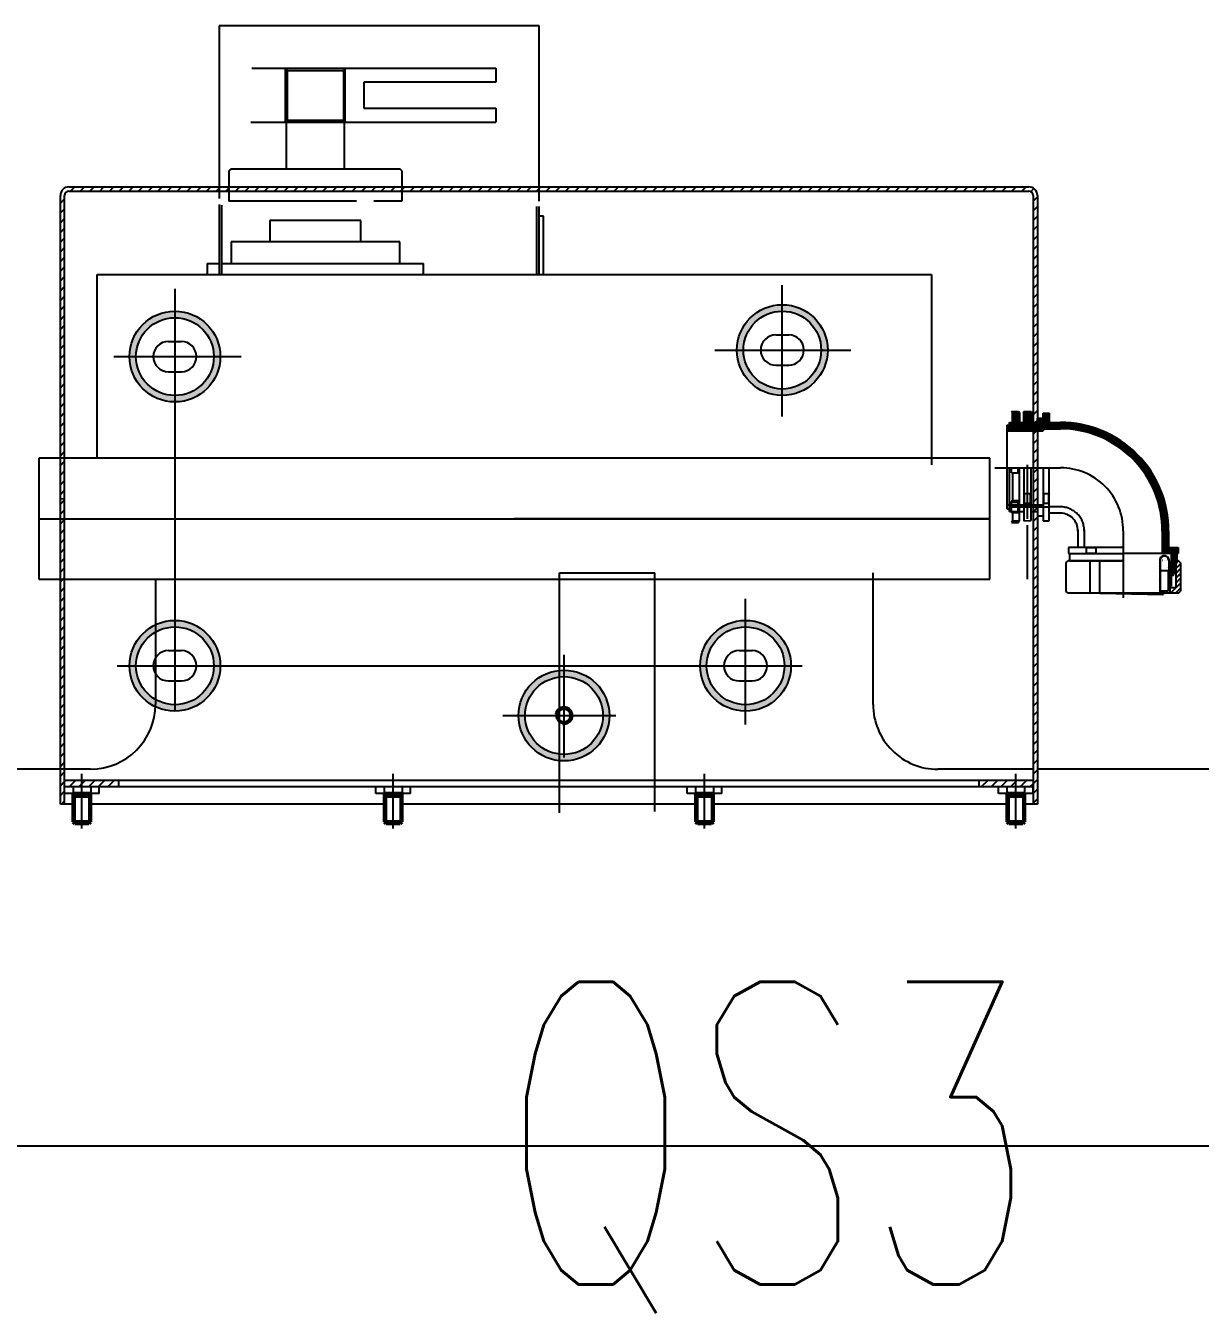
# Model space of a CAD drawing. Extents: x -61205 to 26665, y -81742 to 98141.
# Drawn here: x -37822 to -37279, y 13868 to 14463 of the extents above; entities that cross this region are included whole.
import ezdxf

# ---------------------------------------------------------------- set-up
doc = ezdxf.new("R2010")
doc.units = 0
doc.header["$LTSCALE"] = 1000
doc.header["$MEASUREMENT"] = 0
doc.linetypes.add('F', pattern=[0.75, 0.5, -0.25])
doc.linetypes.add('G', pattern=[2, 1.25, -0.25, 0.25, -0.25])
for name, color, linetype in [('01', 7, 'CONTINUOUS'), ('04', 2, 'F'), ('05', 4, 'G'), ('08', 1, 'CONTINUOUS'), ('09', 3, 'CONTINUOUS'), ('10', 7, 'CONTINUOUS'), ('11', 6, 'CONTINUOUS')]:
    doc.layers.add(name, color=color, linetype=linetype)
for name, color, linetype, lineweight in [('AM_0', 7, 'CONTINUOUS', 50), ('AM_0N', 7, 'CONTINUOUS', 50), ('AM_4', 3, 'CONTINUOUS', 25), ('AM_4N', 3, 'CONTINUOUS', 25), ('AM_INV', 253, 'CONTINUOUS', 0)]:
    doc.layers.add(name, color=color, linetype=linetype, lineweight=lineweight)
doc.styles.add('intecad', font='geditxt.shx', dxfattribs={"width": 0.667, "bigfont": 'hzfs_1.shx'})
pattern_1 = [(45, (-37420.5941, 14054.79515), (-0.4490128, 0.4490128), []), (135, (-37420.5941, 14054.79515), (-0.4490128, -0.4490128), [])]
pattern_2 = [(45, (23543.8277, 42270.6484), (-2.245064, 2.245064), [])]

# ---------------------------------------------------------------- blocks, each defined once
blk = doc.blocks.new('5435446')
at = {"layer": '08'}
h = blk.add_hatch(dxfattribs=at)
h.set_pattern_fill('ANSI31', color=256, style=0)
h.set_pattern_definition(pattern_2)
h.paths.add_polyline_path([(23617.42, 42304.45), (23617.42, 42301.45), (23634.42, 42301.45), (23634.42, 42304.45)])
h.paths.add_polyline_path([(23617.42, 42304.45), (23609.42, 42304.45), (23609.42, 42301.45), (23617.42, 42301.45)])
h = blk.add_hatch(dxfattribs=at)
h.set_pattern_fill('ANSI31', color=256, style=0)
h.set_pattern_definition(pattern_2)
h.paths.add_polyline_path([(24049.42, 42304.45), (24032.42, 42304.45), (24032.42, 42301.45), (24049.42, 42301.45)])
h.paths.add_polyline_path([(24057.42, 42304.45), (24049.42, 42304.45), (24049.42, 42301.45), (24057.42, 42301.45)])
at = {"layer": '10'}
h = blk.add_hatch(dxfattribs=at)
h.set_pattern_fill('ANSI31', color=256, style=0)
h.set_pattern_definition(pattern_2)
h.paths.add_polyline_path([(23609.42, 42574.95), (23607.42, 42574.95), (23607.42, 42567.11), (23609.42, 42567.11)])
h = blk.add_hatch(dxfattribs=at)
h.set_pattern_fill('ANSI31', color=256, style=0)
h.set_pattern_definition(pattern_2)
h.paths.add_polyline_path([(24059.42, 42574.95), (24057.42, 42574.95), (24057.42, 42293.45), (24059.42, 42293.45)])
h = blk.add_hatch(dxfattribs=at)
h.set_pattern_fill('ANSI31', color=256, style=0)
h.set_pattern_definition(pattern_2)
h.paths.add_polyline_path([(23609.42, 42434.68), (23607.42, 42434.68), (23607.42, 42293.45), (23609.42, 42293.45)])
h.paths.add_polyline_path([(23609.42, 42567.11), (23607.42, 42567.11), (23607.42, 42434.68), (23609.42, 42434.68)])
h = blk.add_hatch(color=256, dxfattribs=at)
h.paths.add_polyline_path([(23660.42, 42521.45), (23660.42, 42518.45, -0.414214), (23678.42, 42500.45), (23681.42, 42500.45, 0.414214)])
h.paths.add_polyline_path([(23660.42, 42518.45), (23660.42, 42521.45, 0.414214), (23639.42, 42500.45), (23642.42, 42500.45, -0.414214)])
h.paths.add_polyline_path([(23660.42, 42482.45), (23660.42, 42479.45, 0.414214), (23681.42, 42500.45), (23678.42, 42500.45, -0.414214)])
h.paths.add_polyline_path([(23660.42, 42479.45), (23660.42, 42482.45, -0.414214), (23642.42, 42500.45), (23639.42, 42500.45, 0.414214)])
h = blk.add_hatch(color=256, dxfattribs=at)
h.paths.add_polyline_path([(23941.42, 42524.45), (23941.42, 42521.45, -0.414214), (23959.42, 42503.45), (23962.42, 42503.45, 0.414214)])
h.paths.add_polyline_path([(23941.42, 42524.45, 0.414214), (23920.42, 42503.45), (23923.42, 42503.45, -0.414214), (23941.42, 42521.45)])
h.paths.add_polyline_path([(23962.42, 42503.45), (23959.42, 42503.45, -0.414214), (23941.42, 42485.45), (23941.42, 42482.45, 0.414214)])
h.paths.add_polyline_path([(23923.42, 42503.45), (23920.42, 42503.45, 0.414214), (23941.42, 42482.45), (23941.42, 42485.45, -0.414214)])
h = blk.add_hatch(color=256, dxfattribs=at)
h.paths.add_polyline_path([(23639.42, 42357.45), (23642.42, 42357.45, -0.414214), (23660.42, 42375.45), (23660.42, 42378.45, 0.414214)])
h.paths.add_polyline_path([(23639.42, 42357.45, 0.414214), (23660.42, 42336.45), (23660.42, 42339.45, -0.414214), (23642.42, 42357.45)])
h.paths.add_polyline_path([(23660.42, 42378.45), (23660.42, 42375.45, -0.414214), (23678.42, 42357.45), (23681.42, 42357.45, 0.414214)])
h.paths.add_polyline_path([(23660.42, 42339.45), (23660.42, 42336.45, 0.414214), (23681.42, 42357.45), (23678.42, 42357.45, -0.414214)])
h = blk.add_hatch(color=256, dxfattribs=at)
h.paths.add_polyline_path([(23903.42, 42357.45), (23906.42, 42357.45, -0.414214), (23924.42, 42375.45), (23924.42, 42378.45, 0.414214)])
h.paths.add_polyline_path([(23903.42, 42357.45, 0.414214), (23924.42, 42336.45), (23924.42, 42339.45, -0.414214), (23906.42, 42357.45)])
h.paths.add_polyline_path([(23924.42, 42378.45), (23924.42, 42375.45, -0.414214), (23942.42, 42357.45), (23945.42, 42357.45, 0.414214)])
h.paths.add_polyline_path([(23924.42, 42339.45), (23924.42, 42336.45, 0.414214), (23945.42, 42357.45), (23942.42, 42357.45, -0.414214)])
h = blk.add_hatch(color=256, dxfattribs=at)
h.paths.add_polyline_path([(23840.42, 42355.45), (23840.42, 42352.45, -0.414214), (23858.42, 42334.45), (23861.42, 42334.45, 0.414214)])
h.paths.add_polyline_path([(23840.42, 42355.45, 0.414214), (23819.42, 42334.45), (23822.42, 42334.45, -0.414214), (23840.42, 42352.45)])
h.paths.add_polyline_path([(23861.42, 42334.45), (23858.42, 42334.45, -0.414214), (23840.42, 42316.45), (23840.42, 42313.45, 0.414214)])
h.paths.add_polyline_path([(23822.42, 42334.45), (23819.42, 42334.45, 0.414214), (23840.42, 42313.45), (23840.42, 42316.45, -0.414214)])
at = {"layer": '01'}
for p, q in [((23607.42, 42293.45), (23607.42, 42574.95)), ((23609.42, 42293.45), (23609.42, 42574.95)), ((23611.42, 42578.95), (24055.42, 42578.95)), ((23611.42, 42576.95), (24055.42, 42576.95)), ((24057.42, 42574.95), (24057.42, 42293.45)), ((24059.42, 42574.95), (24059.42, 42293.45)), ((23938.42, 42510.45), (23944.42, 42510.45)), ((23657.42, 42507.45), (23663.42, 42507.45)), ((23938.42, 42496.45), (23944.42, 42496.45)), ((23657.42, 42493.45), (23663.42, 42493.45)), ((23657.42, 42364.45), (23663.42, 42364.45)), ((23921.42, 42364.45), (23927.42, 42364.45)), ((23657.42, 42350.45), (23663.42, 42350.45)), ((23921.42, 42350.45), (23927.42, 42350.45)), ((24057.42, 42304.45), (23609.42, 42304.45)), ((24057.42, 42301.45), (23609.42, 42301.45)), ((23613.29, 42301.45), (23613.29, 42298.45)), ((23621.54, 42301.45), (23621.54, 42298.45)), ((23625.42, 42298.45), (23625.42, 42301.45)), ((23634.42, 42301.45), (23634.42, 42304.45)), ((23753.42, 42298.45), (23753.42, 42301.45)), ((23757.29, 42301.45), (23757.29, 42298.45)), ((23765.54, 42301.45), (23765.54, 42298.45)), ((23769.42, 42298.45), (23769.42, 42301.45)), ((23897.42, 42298.45), (23897.42, 42301.45)), ((23901.29, 42301.45), (23901.29, 42298.45)), ((23909.54, 42301.45), (23909.54, 42298.45)), ((23913.42, 42298.45), (23913.42, 42301.45)), ((24032.42, 42304.45), (24032.42, 42301.45)), ((24041.42, 42298.45), (24041.42, 42301.45)), ((24045.29, 42301.45), (24045.29, 42298.45)), ((24053.54, 42301.45), (24053.54, 42298.45)), ((24057.42, 42298.45), (24057.42, 42301.45)), ((23613.42, 42293.45), (23607.42, 42293.45)), ((23625.42, 42298.45), (23609.42, 42298.45)), ((23757.42, 42293.45), (23621.42, 42293.45)), ((23769.42, 42298.45), (23753.42, 42298.45)), ((23901.42, 42293.45), (23765.42, 42293.45)), ((23913.42, 42298.45), (23897.42, 42298.45)), ((24045.42, 42293.45), (23909.42, 42293.45)), ((24057.42, 42298.45), (24041.42, 42298.45)), ((24059.42, 42293.45), (24053.42, 42293.45))]:
    blk.add_line(p, q, dxfattribs=at)
for centre, radius in [((23660.42, 42500.45), 21), ((23941.42, 42503.45), 21), ((23941.42, 42503.45), 18), ((23660.42, 42500.45), 18), ((23660.42, 42357.45), 21), ((23924.42, 42357.45), 21), ((23660.42, 42357.45), 18), ((23924.42, 42357.45), 18), ((23840.42, 42334.45), 21), ((23840.42, 42334.45), 18)]:
    blk.add_circle(centre, radius, dxfattribs=at)
for centre, radius, start, end in [((23611.42, 42574.95), 4, 90, 180), ((23611.42, 42574.95), 2, 90, 180), ((24055.42, 42574.95), 4, 0, 90), ((24055.42, 42574.95), 2, 0, 90)]:
    blk.add_arc(centre, radius, start, end, dxfattribs=at)
at = {"layer": '01', "linetype": 'ByBlock'}
for centre, start, end in [((23938.42, 42503.45), 90, 270), ((23944.42, 42503.45), 270, 90), ((23657.42, 42500.45), 90, 270), ((23663.42, 42500.45), 270, 90), ((23657.42, 42357.45), 90, 270), ((23663.42, 42357.45), 270, 90), ((23921.42, 42357.45), 90, 270), ((23927.42, 42357.45), 270, 90)]:
    blk.add_arc(centre, 7, start, end, dxfattribs=at)
at = {"layer": '05', "ltscale": 0.5}
for p, q in [((23660.42, 42531.71), (23660.42, 42336.87)), ((23941.42, 42472.74), (23941.42, 42533.43)), ((23924.42, 42330.31), (23924.42, 42388.36)), ((23840.42, 42362.45), (23840.42, 42314.98)), ((23633.64, 42357.45), (23950.54, 42357.45)), ((23812.12, 42334.45), (23864.34, 42334.45))]:
    blk.add_line(p, q, dxfattribs=at)
at = {"layer": '05'}
for p, q in [((23910.27, 42503.45), (23973.13, 42503.45)), ((23632.12, 42500.45), (23691.14, 42500.45))]:
    blk.add_line(p, q, dxfattribs=at)
at = {"layer": '05', "ltscale": 0.2}
for p, q in [((23617.42, 42282.18), (23617.42, 42307.54)), ((23761.42, 42282.18), (23761.42, 42307.54)), ((23905.42, 42282.18), (23905.42, 42307.54)), ((24049.42, 42282.18), (24049.42, 42307.54)), ((24049.42, 42282.18), (24049.42, 42307.54))]:
    blk.add_line(p, q, dxfattribs=at)
at = {"layer": '10'}
for p, q in [((23612.15, 42576.95), (23614.15, 42578.95)), ((23616.64, 42576.95), (23618.64, 42578.95)), ((23621.13, 42576.95), (23623.13, 42578.95)), ((23625.62, 42576.95), (23627.62, 42578.95)), ((23630.11, 42576.95), (23632.11, 42578.95)), ((23634.6, 42576.95), (23636.6, 42578.95)), ((23639.09, 42576.95), (23641.09, 42578.95)), ((23643.58, 42576.95), (23645.58, 42578.95)), ((23648.07, 42576.95), (23650.07, 42578.95)), ((23652.56, 42576.95), (23654.56, 42578.95)), ((23657.05, 42576.95), (23659.05, 42578.95)), ((23661.54, 42576.95), (23663.54, 42578.95)), ((23666.03, 42576.95), (23668.03, 42578.95)), ((23670.52, 42576.95), (23672.52, 42578.95)), ((23675.01, 42576.95), (23677.01, 42578.95)), ((23679.5, 42576.95), (23681.5, 42578.95)), ((23683.99, 42576.95), (23685.99, 42578.95)), ((23688.48, 42576.95), (23690.48, 42578.95)), ((23692.97, 42576.95), (23694.97, 42578.95)), ((23697.46, 42576.95), (23699.46, 42578.95)), ((23701.95, 42576.95), (23703.95, 42578.95)), ((23706.44, 42576.95), (23708.44, 42578.95)), ((23710.93, 42576.95), (23712.93, 42578.95)), ((23715.42, 42576.95), (23717.42, 42578.95)), ((23719.91, 42576.95), (23721.91, 42578.95)), ((23724.4, 42576.95), (23726.4, 42578.95)), ((23728.89, 42576.95), (23730.89, 42578.95)), ((23733.38, 42576.95), (23735.38, 42578.95)), ((23737.87, 42576.95), (23739.87, 42578.95)), ((23742.36, 42576.95), (23744.36, 42578.95)), ((23746.85, 42576.95), (23748.85, 42578.95)), ((23751.34, 42576.95), (23753.34, 42578.95)), ((23755.83, 42576.95), (23757.83, 42578.95)), ((23760.32, 42576.95), (23762.32, 42578.95)), ((23764.82, 42576.95), (23766.82, 42578.95)), ((23769.31, 42576.95), (23771.31, 42578.95)), ((23773.8, 42576.95), (23775.8, 42578.95)), ((23778.29, 42576.95), (23780.29, 42578.95)), ((23782.78, 42576.95), (23784.78, 42578.95)), ((23787.27, 42576.95), (23789.27, 42578.95)), ((23791.76, 42576.95), (23793.76, 42578.95)), ((23796.25, 42576.95), (23798.25, 42578.95)), ((23800.74, 42576.95), (23802.74, 42578.95)), ((23805.23, 42576.95), (23807.23, 42578.95)), ((23809.72, 42576.95), (23811.72, 42578.95)), ((23814.21, 42576.95), (23816.21, 42578.95)), ((23818.7, 42576.95), (23820.7, 42578.95)), ((23823.19, 42576.95), (23825.19, 42578.95)), ((23827.68, 42576.95), (23829.68, 42578.95)), ((23832.17, 42576.95), (23834.17, 42578.95)), ((23836.66, 42576.95), (23838.66, 42578.95)), ((23841.15, 42576.95), (23843.15, 42578.95)), ((23845.64, 42576.95), (23847.64, 42578.95)), ((23850.13, 42576.95), (23852.13, 42578.95)), ((23854.62, 42576.95), (23856.62, 42578.95)), ((23859.11, 42576.95), (23861.11, 42578.95)), ((23863.6, 42576.95), (23865.6, 42578.95)), ((23868.09, 42576.95), (23870.09, 42578.95)), ((23872.58, 42576.95), (23874.58, 42578.95)), ((23877.07, 42576.95), (23879.07, 42578.95)), ((23881.56, 42576.95), (23883.56, 42578.95)), ((23886.05, 42576.95), (23888.05, 42578.95)), ((23890.54, 42576.95), (23892.54, 42578.95)), ((23895.03, 42576.95), (23897.03, 42578.95)), ((23899.52, 42576.95), (23901.52, 42578.95)), ((23904.01, 42576.95), (23906.01, 42578.95)), ((23908.5, 42576.95), (23910.5, 42578.95)), ((23912.99, 42576.95), (23914.99, 42578.95)), ((23917.48, 42576.95), (23919.48, 42578.95)), ((23921.97, 42576.95), (23923.97, 42578.95)), ((23926.46, 42576.95), (23928.46, 42578.95)), ((23930.95, 42576.95), (23932.95, 42578.95)), ((23935.44, 42576.95), (23937.44, 42578.95)), ((23939.93, 42576.95), (23941.93, 42578.95)), ((23944.42, 42576.95), (23946.42, 42578.95)), ((23948.91, 42576.95), (23950.91, 42578.95)), ((23953.4, 42576.95), (23955.4, 42578.95)), ((23957.89, 42576.95), (23959.89, 42578.95)), ((23962.38, 42576.95), (23964.38, 42578.95)), ((23966.87, 42576.95), (23968.87, 42578.95)), ((23971.36, 42576.95), (23973.36, 42578.95)), ((23975.85, 42576.95), (23977.85, 42578.95)), ((23980.34, 42576.95), (23982.34, 42578.95)), ((23984.83, 42576.95), (23986.83, 42578.95)), ((23989.32, 42576.95), (23991.32, 42578.95)), ((23993.81, 42576.95), (23995.81, 42578.95)), ((23998.3, 42576.95), (24000.3, 42578.95)), ((24002.79, 42576.95), (24004.79, 42578.95)), ((24007.28, 42576.95), (24009.28, 42578.95)), ((24011.77, 42576.95), (24013.77, 42578.95)), ((24016.26, 42576.95), (24018.26, 42578.95)), ((24020.75, 42576.95), (24022.75, 42578.95)), ((24025.24, 42576.95), (24027.24, 42578.95)), ((24029.73, 42576.95), (24031.73, 42578.95)), ((24034.22, 42576.95), (24036.22, 42578.95)), ((24038.71, 42576.95), (24040.71, 42578.95)), ((24043.2, 42576.95), (24045.2, 42578.95)), ((24047.69, 42576.95), (24049.69, 42578.95)), ((24052.18, 42576.95), (24054.18, 42578.95)), ((24056.41, 42576.68), (24057.85, 42578.12))]:
    blk.add_line(p, q, dxfattribs=at)
at = {"layer": '11', "color": 3, "lineweight": 0}
for p, q in [((23607.42, 42567.11), (23607.42, 42434.68)), ((23609.42, 42434.68), (23609.42, 42567.11)), ((23607.42, 42434.68), (23607.42, 42296.13)), ((23607.42, 42296.13), (23607.42, 42293.45)), ((23607.42, 42293.45), (23609.42, 42293.45))]:
    blk.add_line(p, q, dxfattribs=at)
at = {"layer": '11', "color": 6, "lineweight": 0}
for p, q in [((23607.42, 42434.68), (23609.42, 42434.68)), ((23609.42, 42434.68), (23607.42, 42434.68))]:
    blk.add_line(p, q, dxfattribs=at)
at = {"layer": 'AM_0'}
blk.add_circle((23840.42, 42334.45), 3.32, dxfattribs=at)
at = {"layer": 'AM_0N'}
for p, q in [((23613.42, 42298.45), (23621.42, 42298.45)), ((23613.42, 42297.2), (23613.42, 42298.45)), ((23621.42, 42297.2), (23613.42, 42297.2)), ((23613.42, 42297.2), (23613.42, 42285.22)), ((23621.42, 42297.2), (23621.42, 42298.45)), ((23621.42, 42297.2), (23621.42, 42285.22)), ((23757.42, 42297.2), (23757.42, 42298.45)), ((23757.42, 42298.45), (23765.42, 42298.45)), ((23757.42, 42297.2), (23757.42, 42285.22)), ((23765.42, 42297.2), (23757.42, 42297.2)), ((23765.42, 42297.2), (23765.42, 42298.45)), ((23765.42, 42297.2), (23765.42, 42285.22)), ((23901.42, 42298.45), (23909.42, 42298.45)), ((23901.42, 42297.2), (23901.42, 42298.45)), ((23909.42, 42297.2), (23901.42, 42297.2)), ((23901.42, 42297.2), (23901.42, 42285.22)), ((23909.42, 42297.2), (23909.42, 42298.45)), ((23909.42, 42297.2), (23909.42, 42285.22)), ((24045.42, 42297.2), (24045.42, 42298.45)), ((24045.42, 42298.45), (24053.42, 42298.45)), ((24045.42, 42297.2), (24045.42, 42285.22)), ((24053.42, 42297.2), (24045.42, 42297.2)), ((24053.42, 42297.2), (24053.42, 42298.45)), ((24053.42, 42297.2), (24053.42, 42285.22)), ((23621.42, 42285.22), (23613.42, 42285.22)), ((23613.42, 42285.22), (23614.18, 42284.45)), ((23620.65, 42284.45), (23614.18, 42284.45)), ((23620.65, 42284.45), (23621.42, 42285.22)), ((23765.42, 42285.22), (23757.42, 42285.22)), ((23757.42, 42285.22), (23758.18, 42284.45)), ((23764.65, 42284.45), (23758.18, 42284.45)), ((23764.65, 42284.45), (23765.42, 42285.22)), ((23901.42, 42285.22), (23902.18, 42284.45)), ((23909.42, 42285.22), (23901.42, 42285.22)), ((23908.65, 42284.45), (23902.18, 42284.45)), ((23908.65, 42284.45), (23909.42, 42285.22)), ((24053.42, 42285.22), (24045.42, 42285.22)), ((24045.42, 42285.22), (24046.18, 42284.45)), ((24052.65, 42284.45), (24046.18, 42284.45)), ((24052.65, 42284.45), (24053.42, 42285.22))]:
    blk.add_line(p, q, dxfattribs=at)
at = {"layer": 'AM_4'}
blk.add_arc((23840.42, 42334.45), 4, 260, 170, dxfattribs=at)
at = {"layer": 'AM_4N'}
for p, q in [((23614.18, 42297.2), (23613.42, 42298.45)), ((23614.18, 42297.2), (23614.18, 42284.45)), ((23620.65, 42297.2), (23621.42, 42298.45)), ((23620.65, 42297.2), (23620.65, 42284.45)), ((23758.18, 42297.2), (23757.42, 42298.45)), ((23758.18, 42297.2), (23758.18, 42284.45)), ((23764.65, 42297.2), (23765.42, 42298.45)), ((23764.65, 42297.2), (23764.65, 42284.45)), ((23902.18, 42297.2), (23901.42, 42298.45)), ((23902.18, 42297.2), (23902.18, 42284.45)), ((23908.65, 42297.2), (23909.42, 42298.45)), ((23908.65, 42297.2), (23908.65, 42284.45)), ((24046.18, 42297.2), (24045.42, 42298.45)), ((24046.18, 42297.2), (24046.18, 42284.45)), ((24052.65, 42297.2), (24053.42, 42298.45)), ((24052.65, 42297.2), (24052.65, 42284.45))]:
    blk.add_line(p, q, dxfattribs=at)
at = {"layer": 'AM_INV', "ltscale": 0.5}
for p, q in [((23840.42, 42337.78), (23840.42, 42331.13)), ((23837.09, 42334.45), (23843.74, 42334.45))]:
    blk.add_line(p, q, dxfattribs=at)

msp = doc.modelspace()

# ---------------------------------------------------------------- hatches: boundary and pattern name
at = {"layer": '08'}
h = msp.add_hatch(dxfattribs=at)
h.set_pattern_fill('ANSI31', color=256, scale=0.2, style=0)
h.set_pattern_definition([(45, (-37425.8735, 14054.79515), (-0.4490128, 0.4490128), [])])
h.paths.add_polyline_path([(-37365.801, 14279.674), (-37362.46, 14279.674), (-37362.46, 14283.902), (-37362.984, 14284.71), (-37366.22, 14284.71), (-37365.801, 14284.154)])
h = msp.add_hatch(dxfattribs=at)
h.set_pattern_fill('ANSI37', color=256, scale=0.2, style=0)
h.set_pattern_definition(pattern_1)
h.paths.add_polyline_path([(-37367.355, 14276.724), (-37367.355, 14278.427), (-37368.355, 14278.427), (-37368.355, 14275.724), (-37351.555, 14275.724), (-37351.555, 14276.724)])
h = msp.add_hatch(dxfattribs=at)
h.set_pattern_fill('ANSI31', color=256, scale=0.2, angle=90, style=0)
h.set_pattern_definition([(135, (-37420.5941, 14054.79515), (-0.4490128, -0.4490128), [])])
h.paths.add_polyline_path([(-37343.517, 14279.674), (-37348.767, 14279.674), (-37348.767, 14283.994), (-37351.555, 14283.994), (-37351.555, 14279.674), (-37367.355, 14279.674), (-37367.355, 14276.724), (-37348.767, 14276.724), (-37343.517, 14276.724, -0.4162667), (-37296.468, 14229.345), (-37296.468, 14219.039), (-37292.311, 14219.039), (-37292.311, 14209.972), (-37290.727, 14209.972), (-37290.727, 14219.039), (-37289.155, 14219.039), (-37289.155, 14221.827), (-37293.518, 14221.827), (-37293.518, 14229.334, 0.4162052)])
h.paths.add_polyline_path([(-37290.227, 14219.039), (-37290.727, 14219.039), (-37290.727, 14209.972), (-37290.227, 14209.972)], flags=16)
h = msp.add_hatch(dxfattribs=at)
h.set_pattern_fill('ANSI37', color=256, scale=0.2, style=0)
h.set_pattern_definition(pattern_1)
h.paths.add_polyline_path([(-37354.255, 14281.674), (-37354.255, 14279.674), (-37351.555, 14279.674), (-37351.555, 14281.674)])
h = msp.add_hatch(dxfattribs=at)
h.set_pattern_fill('ANSI31', color=256, scale=0.2, style=0)
h.set_pattern_definition([(45, (-37420.5941, 14054.79515), (-0.4490128, 0.4490128), [])])
edge = h.paths.add_edge_path()
edge.add_line((-37293.472, 14215.71), (-37293.471, 14212.864))
edge.add_spline(control_points=[(-37293.471, 14212.864), (-37293.46, 14212.62), (-37293.449, 14212.375), (-37293.434, 14212.133)], knot_values=[0, 0, 0, 0, 0.5907489, 0.5907489, 0.5907489, 0.5907489], degree=3, periodic=0)
edge.add_spline(control_points=[(-37293.434, 14212.133), (-37293.434, 14212.125), (-37293.433, 14212.117), (-37293.419, 14211.893), (-37293.402, 14211.68), (-37293.378, 14211.471)], knot_values=[0.5907489, 0.5907489, 0.5907489, 0.5907489, 0.6096369, 0.6096369, 1.1385707, 1.1385707, 1.1385707, 1.1385707], degree=3, periodic=0)
edge.add_spline(control_points=[(-37293.378, 14211.471), (-37293.363, 14211.338), (-37293.345, 14211.207), (-37293.324, 14211.079)], knot_values=[1.1385707, 1.1385707, 1.1385707, 1.1385707, 1.4769866, 1.4769866, 1.4769866, 1.4769866], degree=3, periodic=0)
edge.add_spline(control_points=[(-37293.324, 14211.079), (-37293.305, 14210.968), (-37293.284, 14210.858), (-37293.259, 14210.752)], knot_values=[1.4769866, 1.4769866, 1.4769866, 1.4769866, 1.7724585, 1.7724585, 1.7724585, 1.7724585], degree=3, periodic=0)
edge.add_spline(control_points=[(-37293.259, 14210.752), (-37293.254, 14210.731), (-37293.25, 14210.711), (-37293.23, 14210.633), (-37293.215, 14210.576), (-37293.199, 14210.52)], knot_values=[1.7724585, 1.7724585, 1.7724585, 1.7724585, 1.8289107, 1.8289107, 1.9903684, 1.9903684, 1.9903684, 1.9903684], degree=3, periodic=0)
edge.add_spline(control_points=[(-37293.199, 14210.52), (-37293.183, 14210.466), (-37293.166, 14210.412), (-37293.148, 14210.359)], knot_values=[1.9903684, 1.9903684, 1.9903684, 1.9903684, 2.1479102, 2.1479102, 2.1479102, 2.1479102], degree=3, periodic=0)
edge.add_spline(control_points=[(-37293.148, 14210.359), (-37293.123, 14210.289), (-37293.097, 14210.221), (-37293.068, 14210.154)], knot_values=[2.1479102, 2.1479102, 2.1479102, 2.1479102, 2.3574921, 2.3574921, 2.3574921, 2.3574921], degree=3, periodic=0)
edge.add_spline(control_points=[(-37293.068, 14210.154), (-37293.056, 14210.126), (-37293.043, 14210.098), (-37293.03, 14210.07)], knot_values=[2.3574921, 2.3574921, 2.3574921, 2.3574921, 2.4470615, 2.4470615, 2.4470615, 2.4470615], degree=3, periodic=0)
edge.add_line((-37293.03, 14210.07), (-37292.902, 14209.837))
edge.add_spline(control_points=[(-37292.902, 14209.837), (-37292.892, 14209.821), (-37292.882, 14209.805), (-37292.871, 14209.79)], knot_values=[2.7092323, 2.7092323, 2.7092323, 2.7092323, 2.7649136, 2.7649136, 2.7649136, 2.7649136], degree=3, periodic=0)
edge.add_spline(control_points=[(-37292.871, 14209.79), (-37292.845, 14209.75), (-37292.817, 14209.712), (-37292.787, 14209.674)], knot_values=[2.7649136, 2.7649136, 2.7649136, 2.7649136, 2.9077009, 2.9077009, 2.9077009, 2.9077009], degree=3, periodic=0)
edge.add_spline(control_points=[(-37292.787, 14209.674), (-37292.763, 14209.645), (-37292.739, 14209.616), (-37292.713, 14209.587)], knot_values=[2.9077009, 2.9077009, 2.9077009, 2.9077009, 3.0221299, 3.0221299, 3.0221299, 3.0221299], degree=3, periodic=0)
edge.add_spline(control_points=[(-37292.713, 14209.587), (-37292.681, 14209.552), (-37292.647, 14209.518), (-37292.612, 14209.485)], knot_values=[3.0221299, 3.0221299, 3.0221299, 3.0221299, 3.1662411, 3.1662411, 3.1662411, 3.1662411], degree=3, periodic=0)
edge.add_spline(control_points=[(-37292.612, 14209.485), (-37292.594, 14209.469), (-37292.576, 14209.452), (-37292.547, 14209.428), (-37292.536, 14209.419), (-37292.526, 14209.411)], knot_values=[3.1662411, 3.1662411, 3.1662411, 3.1662411, 3.2399869, 3.2399869, 3.2796007, 3.2796007, 3.2796007, 3.2796007], degree=3, periodic=0)
edge.add_spline(control_points=[(-37292.526, 14209.411), (-37292.494, 14209.386), (-37292.461, 14209.362), (-37292.427, 14209.339)], knot_values=[3.2796007, 3.2796007, 3.2796007, 3.2796007, 3.4011253, 3.4011253, 3.4011253, 3.4011253], degree=3, periodic=0)
edge.add_spline(control_points=[(-37292.427, 14209.339), (-37292.389, 14209.313), (-37292.349, 14209.289), (-37292.308, 14209.266)], knot_values=[3.4011253, 3.4011253, 3.4011253, 3.4011253, 3.5372689, 3.5372689, 3.5372689, 3.5372689], degree=3, periodic=0)
edge.add_spline(control_points=[(-37292.308, 14209.266), (-37292.273, 14209.247), (-37292.238, 14209.229), (-37292.202, 14209.213)], knot_values=[3.5372689, 3.5372689, 3.5372689, 3.5372689, 3.651783, 3.651783, 3.651783, 3.651783], degree=3, periodic=0)
edge.add_spline(control_points=[(-37292.202, 14209.213), (-37292.182, 14209.204), (-37292.163, 14209.195), (-37292.116, 14209.176), (-37292.09, 14209.166), (-37292.063, 14209.157)], knot_values=[3.651783, 3.651783, 3.651783, 3.651783, 3.7128086, 3.7128086, 3.7937033, 3.7937033, 3.7937033, 3.7937033], degree=3, periodic=0)
edge.add_spline(control_points=[(-37292.063, 14209.157), (-37292.025, 14209.144), (-37291.987, 14209.131), (-37291.948, 14209.12)], knot_values=[3.7937033, 3.7937033, 3.7937033, 3.7937033, 3.9073759, 3.9073759, 3.9073759, 3.9073759], degree=3, periodic=0)
edge.add_spline(control_points=[(-37291.948, 14209.12), (-37291.886, 14209.102), (-37291.822, 14209.086), (-37291.757, 14209.072)], knot_values=[3.9073759, 3.9073759, 3.9073759, 3.9073759, 4.0930175, 4.0930175, 4.0930175, 4.0930175], degree=3, periodic=0)
edge.add_spline(control_points=[(-37291.757, 14209.072), (-37291.725, 14209.065), (-37291.693, 14209.058), (-37291.622, 14209.044), (-37291.584, 14209.037), (-37291.545, 14209.031)], knot_values=[4.0930175, 4.0930175, 4.0930175, 4.0930175, 4.1856304, 4.1856304, 4.295671, 4.295671, 4.295671, 4.295671], degree=3, periodic=0)
edge.add_spline(control_points=[(-37291.545, 14209.031), (-37291.454, 14209.015), (-37291.364, 14209.001), (-37291.274, 14208.987)], knot_values=[4.295671, 4.295671, 4.295671, 4.295671, 4.5542796, 4.5542796, 4.5542796, 4.5542796], degree=3, periodic=0)
edge.add_line((-37291.274, 14208.987), (-37291.244, 14209.185))
edge.add_spline(control_points=[(-37291.244, 14209.185), (-37291.545, 14209.231), (-37293.118, 14209.471), (-37293.203, 14211.352), (-37293.271, 14212.873)], knot_values=[0, 0, 0, 0, 0.8707639, 4.5542796, 4.5542796, 4.5542796, 4.5542796], degree=3, periodic=0)
edge.add_line((-37293.271, 14212.873), (-37293.271, 14215.71))
edge.add_arc((-37295.459, 14215.853), 2.192, 356.262943, 533.814827)
edge.add_line((-37297.638, 14216.089), (-37297.443, 14216.025))
edge.add_arc((-37295.459, 14215.853), 1.992, -4.112903, 175.050856, ccw=False)
h = msp.add_hatch(dxfattribs=at)
h.set_pattern_fill('ANSI31', color=256, scale=0.5, style=0)
h.set_pattern_definition([(45, (-37420.5941, 14054.7951), (-1.122532, 1.122532), [])])
h.paths.add_polyline_path([(-37288.018, 14214.71), (-37289.018, 14215.71), (-37290.227, 14215.71), (-37290.227, 14203.101), (-37292.949, 14203.101), (-37292.949, 14200.71), (-37289.018, 14200.71), (-37288.018, 14201.71)])
h = msp.add_hatch(dxfattribs=at)
h.set_pattern_fill('ANSI37', color=256, scale=0.2, angle=90, style=0)
h.set_pattern_definition([(135, (-37420.5941, 14054.79515), (-0.4490128, -0.4490128), []), (225, (-37420.5941, 14054.79515), (0.4490128, -0.4490128), [])])
edge = h.paths.add_edge_path()
edge.add_line((-37292.317, 14209.241), (-37292.575, 14209.241))
edge.add_line((-37292.575, 14209.241), (-37292.902, 14209.837))
edge.add_spline(control_points=[(-37292.902, 14209.837), (-37292.919, 14209.863), (-37292.935, 14209.89), (-37292.979, 14209.967), (-37293.005, 14210.018), (-37293.03, 14210.07)], knot_values=[2.4470615, 2.4470615, 2.4470615, 2.4470615, 2.5405433, 2.5405433, 2.7092323, 2.7092323, 2.7092323, 2.7092323], degree=3, periodic=0)
edge.add_spline(control_points=[(-37293.471, 14212.864), (-37293.46, 14212.612), (-37293.449, 14212.359), (-37293.401, 14211.611), (-37293.352, 14211.126), (-37293.19, 14210.47), (-37293.121, 14210.261), (-37293.03, 14210.07)], knot_values=[0, 0, 0, 0, 0.6096369, 0.6096369, 1.8289107, 1.8289107, 2.4470615, 2.4470615, 2.4470615, 2.4470615], degree=3, periodic=0)
edge.add_line((-37293.03, 14210.07), (-37293.677, 14211.248))
edge.add_line((-37293.677, 14211.248), (-37293.677, 14201.863))
edge.add_line((-37293.677, 14201.863), (-37292.575, 14203.87))
edge.add_line((-37292.575, 14203.87), (-37292.317, 14203.87))
edge.add_line((-37292.317, 14203.87), (-37292.317, 14209.241))

# ---------------------------------------------------------------- linework, layer by layer
at = {"layer": '01'}
for p, q in [((-37584.755, 14463.121), (-37732.755, 14463.121)), ((-37732.755, 14463.121), (-37732.755, 14383.164)), ((-37584.755, 14381.988), (-37584.755, 14463.121)), ((-37717.723, 14443.488), (-37604.797, 14443.488)), ((-37701.269, 14442.488), (-37702.269, 14443.488)), ((-37702.033, 14418.488), (-37702.033, 14443.488)), ((-37701.269, 14442.488), (-37675.241, 14442.488)), ((-37701.269, 14442.488), (-37701.269, 14418.488)), ((-37675.241, 14442.488), (-37674.241, 14443.488)), ((-37675.241, 14442.488), (-37675.241, 14418.488)), ((-37674.482, 14418.488), (-37674.482, 14443.488)), ((-37604.797, 14443.488), (-37604.797, 14436.988)), ((-37665.797, 14436.988), (-37665.797, 14424.988)), ((-37604.797, 14436.988), (-37665.797, 14436.988)), ((-37665.797, 14424.988), (-37604.797, 14424.988)), ((-37604.797, 14424.988), (-37604.797, 14418.488)), ((-37718.161, 14418.488), (-37604.797, 14418.488)), ((-37701.269, 14419.488), (-37702.269, 14418.488)), ((-37701.755, 14418.488), (-37701.755, 14396.988)), ((-37701.269, 14419.488), (-37675.241, 14419.488)), ((-37675.241, 14419.488), (-37674.241, 14418.488)), ((-37674.755, 14396.988), (-37674.755, 14418.488)), ((-37727.255, 14396.988), (-37728.255, 14395.988)), ((-37728.255, 14395.988), (-37728.255, 14381.988)), ((-37727.255, 14396.988), (-37707.755, 14396.988)), ((-37707.755, 14396.988), (-37701.755, 14396.988)), ((-37701.755, 14396.988), (-37674.755, 14396.988)), ((-37674.755, 14396.988), (-37669.255, 14396.988)), ((-37669.255, 14396.988), (-37649.255, 14396.988)), ((-37648.255, 14395.988), (-37649.255, 14396.988)), ((-37648.255, 14395.988), (-37648.255, 14381.988)), ((-37732.755, 14380.458), (-37732.755, 14348.121)), ((-37731.755, 14380.204), (-37731.755, 14348.121)), ((-37669.255, 14381.988), (-37728.255, 14381.988)), ((-37648.255, 14381.988), (-37661.255, 14381.988)), ((-37585.755, 14348.121), (-37585.755, 14379.59)), ((-37584.755, 14348.121), (-37584.755, 14379.456)), ((-37582.755, 14375.121), (-37584.755, 14375.121)), ((-37582.755, 14348.121), (-37582.755, 14375.121)), ((-37667.255, 14373.121), (-37709.255, 14373.121)), ((-37709.255, 14373.121), (-37709.255, 14363.121)), ((-37667.255, 14363.121), (-37667.255, 14373.121)), ((-37649.255, 14363.121), (-37727.255, 14363.121)), ((-37727.255, 14363.121), (-37727.255, 14353.121)), ((-37649.255, 14353.121), (-37649.255, 14363.121)), ((-37738.255, 14353.121), (-37738.255, 14348.121)), ((-37738.255, 14353.121), (-37732.755, 14353.121)), ((-37731.755, 14353.121), (-37638.255, 14353.121)), ((-37638.255, 14348.121), (-37638.255, 14353.121)), ((-37789.255, 14263.121), (-37789.255, 14348.121)), ((-37789.255, 14348.121), (-37403.255, 14348.121)), ((-37403.255, 14348.121), (-37403.255, 14260.121)), ((-37368.355, 14278.427), (-37368.355, 14239.722)), ((-37368.355, 14278.427), (-37367.355, 14278.427)), ((-37367.355, 14279.474), (-37367.155, 14279.674)), ((-37367.355, 14279.474), (-37367.355, 14276.724)), ((-37367.355, 14279.174), (-37351.555, 14279.174)), ((-37367.155, 14279.674), (-37351.555, 14279.674)), ((-37368.355, 14275.724), (-37351.555, 14275.724)), ((-37367.355, 14276.724), (-37348.767, 14276.724)), ((-37351.555, 14276.724), (-37351.555, 14275.724)), ((-37376.255, 14263.121), (-37816.255, 14263.121)), ((-37816.255, 14263.121), (-37816.255, 14235.121)), ((-37376.255, 14207.121), (-37376.255, 14263.121)), ((-37367.355, 14258.674), (-37367.355, 14238.674)), ((-37367.155, 14238.474), (-37367.155, 14258.674)), ((-37366.22, 14258.674), (-37362.46, 14258.674)), ((-37366.22, 14256.386), (-37366.22, 14258.674)), ((-37366.22, 14256.386), (-37362.46, 14256.386)), ((-37363.175, 14256.386), (-37363.175, 14258.674)), ((-37362.46, 14234.246), (-37362.46, 14258.674)), ((-37357.18, 14234.246), (-37357.18, 14258.674)), ((-37366.22, 14242.861), (-37365.801, 14243.487)), ((-37366.22, 14242.861), (-37363.175, 14242.861)), ((-37366.22, 14238.035), (-37366.22, 14242.861)), ((-37365.801, 14243.487), (-37362.46, 14243.487)), ((-37363.175, 14242.861), (-37362.46, 14243.487)), ((-37363.175, 14238.035), (-37363.175, 14242.861)), ((-37368.355, 14239.722), (-37367.355, 14239.722)), ((-37367.155, 14238.474), (-37367.355, 14238.674)), ((-37367.155, 14238.474), (-37360.94, 14238.474)), ((-37366.22, 14238.035), (-37362.46, 14238.035)), ((-37357.18, 14238.474), (-37354.255, 14238.474)), ((-37357.18, 14238.474), (-37354.255, 14238.474)), ((-37343.517, 14237.674), (-37348.767, 14237.674)), ((-37816.255, 14235.121), (-37376.255, 14235.121)), ((-37816.255, 14235.121), (-37816.255, 14207.121)), ((-37376.255, 14235.121), (-37596.255, 14235.121)), ((-37365.801, 14234.23), (-37362.46, 14234.246)), ((-37360.522, 14234.23), (-37357.18, 14234.246)), ((-37335.522, 14229.937), (-37335.522, 14221.827)), ((-37296.468, 14229.334), (-37296.468, 14219.039)), ((-37293.518, 14229.334), (-37293.518, 14221.827)), ((-37816.255, 14207.121), (-37376.255, 14207.121)), ((-37762.255, 14207.121), (-37762.255, 14149.321)), ((-37575.255, 14210.121), (-37531.255, 14210.121)), ((-37430.255, 14194.121), (-37430.255, 14210.121)), ((-37430.255, 14149.255), (-37430.255, 14194.121)), ((-37192.255, 14119.316), (-37354.255, 14119.316))]:
    msp.add_line(p, q, dxfattribs=at)
at = {"layer": '01', "ltscale": 20}
for p, q in [((-37575.255, 14099.113), (-37575.255, 14210.121)), ((-37531.255, 14099.731), (-37531.255, 14210.121)), ((-37792.255, 14119.321), (-37860.255, 14119.321)), ((-37356.255, 14119.274), (-37400.242, 14119.255))]:
    msp.add_line(p, q, dxfattribs=at)
at = {"layer": '01'}
for radius, start in [(50, 359.61067), (47.05, 359.61067), (8, 358.115629)]:
    msp.add_arc((-37343.517, 14229.674), radius, start, 90, dxfattribs=at)
at = {"layer": '01', "ltscale": 20}
for centre, start, end in [((-37792.255, 14149.321), 270, 0), ((-37400.255, 14149.255), 180, 270.025372)]:
    msp.add_arc(centre, 30, start, end, dxfattribs=at)
at = {"layer": '04', "color": 5, "ltscale": 20}
for p, q in [((-37358.755, 14235.121), (-37358.755, 14260.121)), ((-37358.755, 14207.121), (-37358.755, 14232.121))]:
    msp.add_line(p, q, dxfattribs=at)
at = {"layer": '04'}
for p, q in [((-37368.355, 14241.624), (-37351.555, 14241.624)), ((-37367.355, 14240.624), (-37348.767, 14240.624)), ((-37343.517, 14240.624), (-37348.767, 14240.624)), ((-37332.572, 14229.937), (-37332.572, 14221.827))]:
    msp.add_line(p, q, dxfattribs=at)
msp.add_arc((-37343.517, 14229.674), 10.95, 358.115629, 90, dxfattribs=at)
at = {"layer": '05'}
for p, q in [((-37373.895, 14258.674), (-37343.517, 14258.674)), ((-37314.518, 14229.474), (-37314.518, 14198.561)), ((-39831.255, 13945.121), (-35351.633, 13945.121))]:
    msp.add_line(p, q, dxfattribs=at)
msp.add_arc((-37343.517, 14229.674), 29, 359.61067, 90, dxfattribs=at)
at = {"layer": '08'}
for p, q in [((-37360.522, 14281.901), (-37357.712, 14284.71)), ((-37360.522, 14282.799), (-37358.61, 14284.71)), ((-37360.522, 14283.697), (-37359.508, 14284.71)), ((-37360.522, 14281.002), (-37357.18, 14284.344)), ((-37360.522, 14280.104), (-37357.18, 14283.446)), ((-37360.054, 14279.674), (-37357.18, 14282.548)), ((-37359.156, 14279.674), (-37357.18, 14281.65)), ((-37358.258, 14279.674), (-37357.18, 14280.752)), ((-37357.36, 14279.674), (-37357.18, 14279.854)), ((-37290.727, 14219.039), (-37290.727, 14209.972)), ((-37297.647, 14213.664), (-37297.446, 14213.864)), ((-37297.647, 14212.765), (-37297.446, 14212.966)), ((-37297.646, 14215.46), (-37297.445, 14215.661)), ((-37297.646, 14214.562), (-37297.446, 14214.763)), ((-37297.648, 14210.071), (-37297.447, 14210.271)), ((-37297.648, 14209.172), (-37297.448, 14209.372)), ((-37297.648, 14208.274), (-37297.448, 14208.474)), ((-37297.648, 14207.376), (-37297.448, 14207.576)), ((-37297.647, 14211.867), (-37297.447, 14212.067)), ((-37297.647, 14210.969), (-37297.447, 14211.169)), ((-37292.311, 14209.972), (-37290.227, 14209.972)), ((-37297.65, 14202.884), (-37297.45, 14203.084)), ((-37297.65, 14201.986), (-37297.45, 14202.186)), ((-37297.649, 14206.478), (-37297.449, 14206.677)), ((-37297.649, 14205.579), (-37297.449, 14205.779)), ((-37297.649, 14204.681), (-37297.449, 14204.881)), ((-37297.649, 14203.783), (-37297.45, 14203.982)), ((-37297.565, 14201.173), (-37297.394, 14201.344)), ((-37297.275, 14200.565), (-37297.134, 14200.706)), ((-37296.697, 14200.245), (-37296.533, 14200.409)), ((-37295.976, 14200.309), (-37295.976, 14200.309))]:
    msp.add_line(p, q, dxfattribs=at)
at = {"layer": '09'}
for p, q in [((-37365.801, 14284.154), (-37366.22, 14284.71)), ((-37366.22, 14284.71), (-37362.984, 14284.71)), ((-37362.984, 14284.71), (-37362.46, 14283.902)), ((-37360.522, 14284.71), (-37357.18, 14284.71)), ((-37360.522, 14279.674), (-37360.522, 14284.71)), ((-37357.18, 14284.71), (-37357.18, 14279.674)), ((-37365.801, 14279.674), (-37365.801, 14284.154)), ((-37362.46, 14283.902), (-37362.46, 14279.674)), ((-37354.255, 14279.674), (-37354.255, 14281.674)), ((-37354.255, 14281.674), (-37351.555, 14281.674)), ((-37351.555, 14283.994), (-37348.767, 14283.994)), ((-37351.555, 14279.174), (-37351.555, 14283.994)), ((-37348.767, 14283.994), (-37348.767, 14279.674)), ((-37348.767, 14279.674), (-37343.517, 14279.674)), ((-37348.767, 14276.724), (-37343.517, 14276.724)), ((-37365.801, 14256.386), (-37365.801, 14243.487)), ((-37360.522, 14258.674), (-37360.522, 14241.624)), ((-37354.255, 14258.674), (-37354.255, 14236.474)), ((-37351.555, 14258.674), (-37351.555, 14234.155)), ((-37348.767, 14234.155), (-37348.767, 14258.674)), ((-37360.322, 14246.843), (-37360.522, 14247.043)), ((-37360.322, 14246.843), (-37357.38, 14246.843)), ((-37360.322, 14246.843), (-37360.322, 14242.374)), ((-37357.18, 14247.043), (-37357.38, 14246.843)), ((-37357.38, 14242.374), (-37357.38, 14246.843)), ((-37351.355, 14246.843), (-37351.555, 14247.043)), ((-37351.355, 14246.843), (-37348.967, 14246.843)), ((-37351.355, 14246.843), (-37351.355, 14242.374)), ((-37348.767, 14247.043), (-37348.967, 14246.843)), ((-37348.967, 14242.374), (-37348.967, 14246.843)), ((-37365.801, 14238.035), (-37365.801, 14234.23)), ((-37360.322, 14242.374), (-37360.522, 14242.174)), ((-37360.522, 14241.624), (-37360.522, 14234.23)), ((-37360.322, 14242.374), (-37357.38, 14242.374)), ((-37357.18, 14242.174), (-37357.38, 14242.374)), ((-37351.355, 14242.374), (-37351.555, 14242.174)), ((-37351.355, 14242.374), (-37348.967, 14242.374)), ((-37348.767, 14242.174), (-37348.967, 14242.374)), ((-37365.801, 14234.23), (-37366.22, 14233.438)), ((-37366.22, 14233.438), (-37362.984, 14233.438)), ((-37362.984, 14233.438), (-37362.46, 14234.246)), ((-37354.255, 14236.474), (-37351.555, 14236.474)), ((-37351.555, 14234.155), (-37348.767, 14234.155)), ((-37314.518, 14221.827), (-37339.885, 14221.827)), ((-37339.885, 14221.827), (-37339.885, 14219.039)), ((-37339.885, 14219.039), (-37314.118, 14219.039)), ((-37339.363, 14219.039), (-37339.363, 14215.71)), ((-37331.665, 14221.627), (-37331.865, 14221.827)), ((-37331.865, 14219.039), (-37331.665, 14219.239)), ((-37331.665, 14221.627), (-37331.665, 14219.239)), ((-37327.197, 14221.627), (-37331.665, 14221.627)), ((-37331.665, 14219.239), (-37327.197, 14219.239)), ((-37327.197, 14221.627), (-37326.997, 14221.827)), ((-37327.197, 14221.627), (-37327.197, 14219.239)), ((-37326.997, 14219.039), (-37327.197, 14219.239)), ((-37292.311, 14219.039), (-37314.118, 14219.039)), ((-37293.518, 14221.827), (-37289.155, 14221.827)), ((-37292.311, 14219.039), (-37292.311, 14209.972)), ((-37289.155, 14219.039), (-37290.727, 14219.039)), ((-37290.227, 14219.039), (-37290.227, 14203.101)), ((-37289.673, 14219.039), (-37289.673, 14215.71)), ((-37289.155, 14221.827), (-37289.155, 14219.039)), ((-37341.018, 14214.71), (-37340.018, 14215.71)), ((-37341.018, 14214.71), (-37341.018, 14201.71)), ((-37314.518, 14215.71), (-37340.018, 14215.71)), ((-37339.363, 14215.71), (-37314.518, 14215.71)), ((-37330.032, 14215.51), (-37330.232, 14215.71)), ((-37330.032, 14215.51), (-37330.032, 14200.91)), ((-37325.564, 14215.51), (-37330.032, 14215.51)), ((-37325.564, 14215.51), (-37325.364, 14215.71)), ((-37325.564, 14215.51), (-37325.564, 14200.91)), ((-37297.646, 14215.71), (-37297.65, 14201.873)), ((-37297.445, 14215.71), (-37297.45, 14201.888)), ((-37293.472, 14215.71), (-37293.471, 14212.864)), ((-37293.271, 14215.71), (-37293.271, 14212.873)), ((-37289.018, 14215.71), (-37290.227, 14215.71)), ((-37288.018, 14214.71), (-37289.018, 14215.71)), ((-37288.018, 14214.71), (-37288.018, 14201.71)), ((-37297.447, 14211.248), (-37293.677, 14211.248)), ((-37293.677, 14211.248), (-37293.677, 14201.863)), ((-37293.677, 14211.248), (-37292.575, 14209.241)), ((-37292.575, 14209.241), (-37292.317, 14209.241)), ((-37292.317, 14209.241), (-37292.317, 14203.87)), ((-37291.244, 14209.185), (-37291.274, 14208.987)), ((-37340.018, 14200.71), (-37341.018, 14201.71)), ((-37297.447, 14201.863), (-37293.677, 14201.863)), ((-37293.677, 14201.863), (-37292.575, 14203.87)), ((-37292.949, 14203.101), (-37292.949, 14200.71)), ((-37290.227, 14203.101), (-37292.949, 14203.101)), ((-37292.575, 14203.87), (-37292.317, 14203.87)), ((-37289.018, 14200.71), (-37288.018, 14201.71)), ((-37297.388, 14200.71), (-37340.018, 14200.71)), ((-37330.232, 14200.71), (-37330.032, 14200.91)), ((-37330.032, 14200.91), (-37325.564, 14200.91)), ((-37325.364, 14200.71), (-37325.564, 14200.91)), ((-37325.364, 14200.71), (-37296.006, 14200.112)), ((-37289.018, 14200.71), (-37297.137, 14200.71)), ((-37295.976, 14200.309), (-37295.976, 14200.111))]:
    msp.add_line(p, q, dxfattribs=at)
for radius, start, end in [(2.192, 356.262943, 183.737057), (1.992, 355.887097, 184.112903)]:
    msp.add_arc((-37295.459, 14215.853), radius, start, end, dxfattribs=at)
for points, knots in [([(-37293.471, 14212.864), (-37293.46, 14212.612), (-37293.449, 14212.359), (-37293.401, 14211.611), (-37293.352, 14211.126), (-37293.176, 14210.41), (-37293.082, 14210.148), (-37292.846, 14209.735), (-37292.717, 14209.571), (-37292.436, 14209.335), (-37292.297, 14209.25), (-37291.989, 14209.124), (-37291.826, 14209.084), (-37291.532, 14209.027), (-37291.402, 14209.007), (-37291.274, 14208.987)], [0, 0, 0, 0, 0.6096369, 0.6096369, 1.8289107, 1.8289107, 2.6157505, 2.6157505, 3.2399869, 3.2399869, 3.7128086, 3.7128086, 4.1856304, 4.1856304, 4.5542796, 4.5542796, 4.5542796, 4.5542796]), ([(-37297.65, 14201.873), (-37297.638, 14201.723), (-37297.627, 14201.57), (-37297.585, 14201.249), (-37297.552, 14201.081), (-37297.442, 14200.789), (-37297.369, 14200.659), (-37297.159, 14200.447), (-37297.033, 14200.372), (-37296.765, 14200.26), (-37296.622, 14200.221), (-37296.321, 14200.158), (-37296.161, 14200.135), (-37295.976, 14200.111)], [0, 0, 0, 0, 0.399247, 0.399247, 0.8515142, 0.8515142, 1.2440055, 1.2440055, 1.6364968, 1.6364968, 2.0289881, 2.0289881, 2.4465135, 2.4465135, 2.4465135, 2.4465135])]:
    msp.add_open_spline(points, degree=3, knots=knots, dxfattribs=at)
for points in [[(-37293.271, 14212.873), (-37292.092, 14209.383), (-37291.244, 14209.185)], [(-37297.45, 14201.888), (-37297.137, 14200.71), (-37295.976, 14200.309)]]:
    msp.add_spline(points, degree=3, dxfattribs=at)

# ---------------------------------------------------------------- block references
at = {"layer": '11'}
msp.add_blockref('5435446', (-61413.671, -28190.332), dxfattribs=at)

# ---------------------------------------------------------------- texts
at = {"layer": '11', "style": 'intecad', "width": 0.667}
msp.add_text('QS3', height=140, dxfattribs=at).set_placement((-37602.591, 13881.026))

doc.saveas('drawing.dxf')
